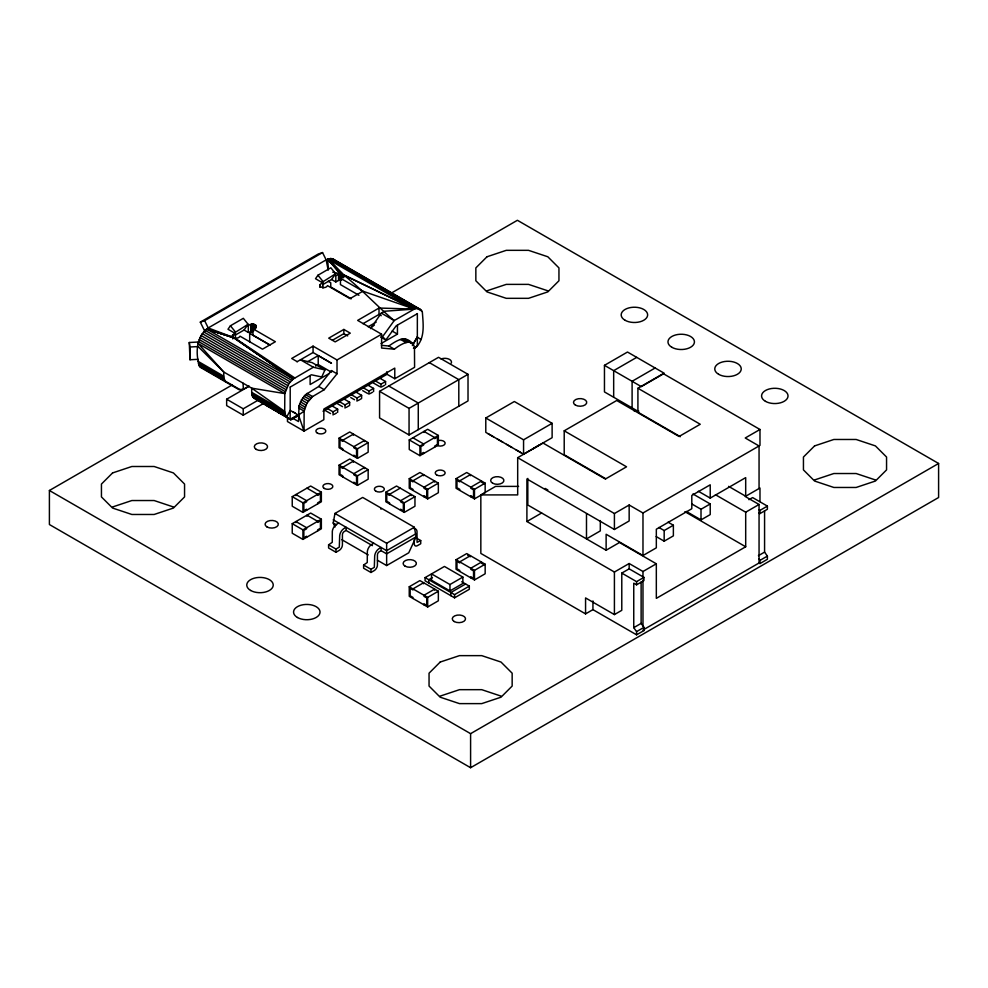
<?xml version="1.0" encoding="UTF-8"?>
<svg xmlns="http://www.w3.org/2000/svg" width="988" height="988" viewBox="0 0 988 988"><rect width="100%" height="100%" fill="white"/><g stroke="black" fill="none" stroke-linecap="round" stroke-linejoin="round"><path stroke-width="1.48" d="M263.129 403.709L243.233 415.17L243.233 408.797L226.647 399.214L249.174 386.197M414.429 348.455L417.331 345.973L417.356 313.579M297.981 414.874L290.163 419.381L290.213 386.987M287.459 417.726L287.459 421.555L304.032 431.126L304.156 411.144L307.009 403.055L312.591 396.559L324.249 389.68L337.019 373.797L331.486 370.599L318.729 386.481L305.514 394.681L301.476 399.868L299.006 405.957L298.512 421.555L292.362 418.01M370.512 328.634L381.306 313.122L384.554 311.245L414.33 309.083C417.368 307.589 421.481 308.935 422.382 312.381C423.136 323.607 425.087 336.451 417.331 345.973L413.429 348.221M419.912 309.145L333.314 259.152L330.745 258.486L326.151 259.869L208.221 327.942C195.945 335.994 195.044 354.914 200.021 367.141L238.997 389.643L243.369 389.21L248.766 386.222M290.311 387.037L311.381 374.785L321.767 376.971L324.941 369.92L313.357 367.24L293.238 378.997L288.867 383.616L284.816 393.595L284.692 411.379L285.791 416.047L289.978 419.27M335.043 526.999L333.203 523.01L334.969 513.439L362.682 497.433L414.355 527.259L416.121 536.842L408.748 552.798L386.641 565.556L377.428 560.245M290.163 419.381L286.631 417.134L290.213 410.391L298.685 415.281L290.917 419.814L278.32 412.539M412.786 344.738L417.257 336.994L420.937 339.588M412.367 345.578L417.356 336.982M235.045 335.241L244.073 330.029L248.112 324.274L243.332 318.321L230.426 325.768L227.981 329.251L235.403 333.524C227.178 336.031 237.478 340.848 240.01 336.192L262.487 349.172L275.38 341.725L252.903 328.745C261.128 326.238 250.829 321.433 248.297 326.077L247.259 325.484M322.57 284.705L331.598 279.493L335.636 273.75L330.844 267.785L317.951 275.232L315.505 278.715L322.928 283C314.69 285.507 325.003 290.311 327.534 285.656L350.011 298.635L362.905 291.188L414.33 309.083L394.212 320.569L382.628 336.612L385.802 340.008L396.188 325.818L417.257 313.739M234.366 332.931L248.112 324.274M321.89 282.407L335.636 273.75M370.772 327.757L374.403 325.064M204.911 331.462L200.305 322.137L318.222 254.052L322.545 252.57L326.151 259.869L328.115 269.848M200.305 322.137L204.627 320.655L322.545 252.57M249.68 341.885L249.68 333.376L253.632 331.091M392.063 292.658L517.403 220.287L938.6 463.471L938.6 497.507L470.597 767.713L49.4 524.529L49.4 490.493L232.069 385.024M385.851 373.588L394.78 378.737L414.59 367.301L414.466 347.467C412.465 336.476 398.819 345.504 394.373 349.196L381.603 348.048L381.603 334.216L337.019 359.965L313.06 346.133L291.695 358.471L297.215 361.67M328.312 269.749L327.732 259.091L414.33 309.083L379.022 308.046L357.656 320.396L381.603 334.216M343.836 329.436L328.72 338.155L335.179 341.885L350.283 333.154L343.836 329.436L343.836 333.685L332.499 340.23M297.03 361.769L313.06 352.518L331.486 363.263L318.222 355.606L307.54 361.769M362.991 323.694L379.022 314.431L381.232 315.715M368.154 326.769L376.169 322.15M315.555 366.079L318.222 364.535L331.486 372.192L331.486 370.599M243.233 408.797L257.819 400.375M329.09 373.575L310.121 384.542L310.121 375.601M380.998 343.614L397.448 334.117L397.448 325.176M290.484 419.567L298.302 415.059M414.207 348.147L416.813 346.64M290.719 419.702L298.685 415.281M323.039 411.218L386.765 374.427L386.765 371.809M327.534 408.637L333.055 411.823L337.661 409.168L337.661 412.354M339.502 401.721L345.034 404.907L349.641 402.252L349.641 405.438L346.183 407.439M351.481 394.805L357.014 397.991L361.62 395.336L361.62 398.522L358.162 400.523M363.461 387.889L368.981 391.075L373.588 388.42L373.588 391.606M375.44 380.973L380.96 384.171L385.567 381.504L385.567 384.703M334.203 414.355L336.513 413.021M370.142 393.607L372.439 392.273M382.109 386.691L384.418 385.357M379.577 391.347L438.536 357.31L468.016 374.329L468.016 400.918L409.057 434.955L379.577 417.936L379.577 391.347L409.057 408.365L468.016 374.329M339.045 438.153L349.727 431.978L368.154 442.624L368.154 452.195L357.471 458.358L339.045 447.725L339.045 438.153L357.471 448.787L368.154 442.624M339.045 465.175L349.727 459L368.154 469.633L368.154 479.217L357.471 485.38L339.045 474.746L339.045 465.175L357.471 475.808L368.154 469.633M292.238 496.655L310.664 486.022L321.359 492.197L321.359 501.768L302.933 512.402L292.238 506.239L292.238 496.655L302.933 502.83L321.359 492.197M409.242 439.919L427.668 429.286L438.351 435.449L438.351 445.02L419.925 455.666L409.242 449.491L409.242 439.919L419.925 446.082L438.351 435.449M292.238 523.677L310.664 513.044L321.359 519.206L321.359 528.79L302.933 539.423L292.238 533.248L292.238 523.677L302.933 529.852L321.359 519.206M485.787 417.998L514.353 401.511L552.119 423.321L552.119 437.684L523.566 454.171L485.787 432.361L485.787 417.998L523.566 439.808L552.119 423.321M604.458 365.338L627.491 352.037L664.344 373.316L641.311 386.617L604.458 365.338L604.458 391.927L638.68 411.687M385.839 492.197L396.534 486.022L414.96 496.655L414.96 506.239L404.265 512.402L385.839 501.768L385.839 492.197L404.265 502.83L414.96 496.655M409.242 478.686L419.925 472.511L438.351 483.144L438.351 492.728L427.668 498.891L409.242 488.257L409.242 478.686L427.668 489.319L438.351 483.144M338.736 523.01L336.291 524.455A6.521 3.767 -60 0 0 332.314 531.334L332.264 542.301L328.596 544.82L328.596 548.007L335.969 552.267L339.193 550.402A4.557 2.631 -60 0 0 342.416 544.82L342.416 534.706A2.606 1.507 -60 0 1 344.256 531.519L346.096 530.457L372.427 545.648M400.214 488.146L389.531 494.321L389.531 495.383L386.765 493.79L386.765 501.237L389.531 502.83L389.531 503.892M636.704 357.36L613.672 370.661L613.672 397.25M456.048 478.686L466.731 472.511L485.157 483.144L485.157 492.728L474.475 498.891L456.048 488.257L456.048 478.686L474.475 489.319L485.157 483.144M328.596 544.82L335.969 549.069L339.304 547.117L339.687 535.595A6.521 3.767 -60 0 1 343.651 528.716L346.096 527.259L346.096 530.457M655.13 367.993L632.098 381.294L632.098 407.883M641.126 582.006L641.126 623.391L643.941 627.368L643.941 630.566L636.568 634.815L592.936 609.633L585.563 613.881L480.835 553.416L480.835 494.914L517.687 494.902L517.687 457.679L543.017 443.044L605.36 479.044L626.553 466.805L564.21 430.817L564.21 454.752L605.706 478.711M564.21 430.817L616.722 400.498L679.065 436.486L700.245 424.26L637.915 388.259L637.915 412.194L680.349 436.708M637.915 388.259L663.244 373.637L759.982 429.484L759.982 445.44M373.736 543.215L371.29 544.672A6.521 3.767 -60 0 0 367.326 551.551L367.264 562.518L363.609 565.025L363.609 568.224L370.969 572.472L374.205 570.607A4.557 2.631 -60 0 0 377.428 565.025L377.428 554.923A2.606 1.507 -60 0 1 379.269 551.736L381.109 550.662L386.641 553.86L416.121 536.842M334.969 513.439L386.641 543.264L414.355 527.259M480.835 494.914L495.568 486.392L518.601 486.392M416.121 533.644L386.641 550.662L333.203 519.812M363.609 565.025L370.969 569.286L374.316 567.334L374.699 555.799A6.521 3.767 -60 0 1 378.663 548.92L381.109 547.476L381.109 550.662M414.268 539.423L414.268 543.758A4.557 2.631 -60 0 0 417.504 545.611L420.727 543.758L420.727 540.56L417.084 542.338L417.01 531.371A6.521 3.767 -60 0 0 414.194 528.765M409.242 586.761L419.925 580.586L438.351 591.232L438.351 600.803L427.668 606.978L409.242 596.332L409.242 586.761L427.668 597.394L438.351 591.232M461.729 581.747L469.312 586.119L469.312 589.317L454.566 597.826L425.087 580.808L425.087 577.61L444.439 566.445L462.866 577.078L462.866 583.463L449.96 590.91L431.534 580.277L431.534 573.892L449.96 584.526L462.866 577.078M456.048 559.739L466.731 553.576L485.157 564.21L485.157 573.781L474.475 579.956L456.048 569.31L456.048 559.739L474.475 570.372L485.157 564.21M759.056 488.529L759.056 445.971L642.978 512.994L629.158 505.016L629.158 520.972L614.413 529.482L526.9 478.945L526.9 521.503L541.634 512.994M432.46 577.61L428.78 579.734L428.78 582.932M465.62 583.994L450.886 592.504L450.886 595.69M425.087 577.61L454.566 594.628L469.312 586.119M517.687 457.679L614.413 513.525L629.158 505.016M759.982 429.484L745.236 437.993L759.056 445.971M527.814 478.414L527.814 505.016L606.126 550.23L619.488 542.511L656.328 563.79L656.328 598.358L745.693 546.772L745.693 512.192L715.423 494.716M698.331 491.234L710.224 498.1L745.693 477.624L745.693 496.235L728.588 486.355M658.848 527.469L664.171 530.544L673.371 525.221L673.371 535.866L664.171 541.177L656.18 536.57M691.699 503.892L701.011 509.265L710.224 503.954L710.224 514.587L701.011 519.91L686.376 511.451M526.9 521.503L614.413 572.027L629.158 563.518L642.978 571.496L656.328 563.79M606.126 550.23L606.126 534.261L642.978 555.54L656.328 547.834L656.328 529.21L691.798 508.734L691.798 495.445L710.224 484.799L710.224 498.1M585.563 613.881L585.563 597.925L614.413 614.585L621.785 610.325L621.785 573.089L629.158 568.841L643.941 577.375L643.941 580.561L636.568 584.822L633.753 583.192L633.753 627.652L636.568 631.628L636.568 634.815M748.916 499.693L752.609 497.569L767.392 506.103L767.392 509.289L760.019 513.55L759.056 512.994M745.693 512.192L759.056 504.485L759.056 562.987L644.312 629.233M621.785 573.089L636.568 581.636L643.941 577.375M759.056 509.796L760.019 510.364L767.392 506.103M633.753 627.652L641.126 623.391M758.426 555.664L764.576 552.119L764.576 510.734M636.568 631.628L643.941 627.368M759.056 562.987L760.019 563.543L760.019 560.357L767.392 556.096L764.576 552.119M760.019 563.543L767.392 559.294L767.392 556.096M49.4 490.493L470.597 733.664L938.6 463.471M334.784 274.96L335.821 275.553L340.564 273.676L343.466 274.874C361.583 288.99 376.712 305.984 394.212 320.569L381.306 313.122M331.598 279.493L335.821 281.938L338.995 280.246L341.613 280.184M244.073 330.029L248.297 332.462L253.57 330.622M381.43 345.343L388.84 345.998C395.546 341.416 404.475 334.784 411.613 342.663M414.911 347.257L417.331 345.973M486.985 290.805L506.264 284.383L528.531 284.383L547.821 290.805M112.583 506.968L131.861 500.533L154.14 500.533L173.419 506.968M814.581 479.946L833.86 473.524L856.139 473.524L875.417 479.946M440.179 696.108L459.469 689.673L481.736 689.673L501.015 696.108M214.742 375.032L216.211 374.884M198.094 359.323L190.005 359.756L189.276 342.503L199.551 341.947M189.276 342.503L190.005 346.998L198.094 346.566L223.708 371.982L251.705 388.161L284.692 411.379L251.705 392.335L251.705 388.161L284.816 393.595L198.218 343.589L223.708 371.982L223.831 377.922L225.635 381.924M634.074 410.872L638.68 410.872M268.366 405.982L267.007 405.809L286.236 416.306M332.758 272.182L340.02 273.688L340.02 280.073M294.819 377.947L234.736 338.032L293.238 378.997L206.64 329.004L232.6 337.155L208.221 327.942L204.627 320.655M234.218 337.945L293.238 378.997L233.736 337.81L206.64 329.004L232.921 337.402M206.64 329.004L233.292 337.624M343.466 277.418L343.466 274.874L414.33 309.083L343.219 274.59L327.732 259.091L340.02 273.688M759.056 504.485L745.236 496.507L759.982 487.998L759.982 501.669M332.104 258.658L420.937 309.948M330.745 258.486L421.777 311.035M329.276 258.634L415.874 308.627M362.905 291.188L340.428 278.208L343.355 276.381L343.466 274.874M358.94 295.288L340.428 284.593L340.564 273.676L327.732 259.091L342.91 274.343L342.91 276.887M328.152 281.234L330.758 282.741L330.758 286.989L351.246 298.821M692.934 493.963L710.224 503.954M392.15 331.054L397.448 334.117M404.882 338.97L412.651 343.466M403.524 338.798L413.478 344.54M402.054 338.946L407.587 342.132M400.511 339.403L406.043 342.601M429.323 362.621L458.803 379.639L458.803 406.241M684.894 511.661L745.693 546.772M388.84 345.998L394.373 349.196M343.836 333.685L347.702 335.92M668.061 522.158L673.371 525.221M380.034 378.318L385.567 381.504M388.79 386.024L418.27 403.042L418.27 429.644M368.067 385.234L373.588 388.42M545.154 488.43L547.821 489.962M324.941 369.92L312.122 362.633L300.463 359.793L313.357 367.24M356.088 392.15L361.62 395.336M270.094 345.047L252.903 335.13L253.039 324.2M249.68 333.376L269.316 344.713M412.935 437.795L423.617 443.958L423.617 445.02L420.851 446.625L420.851 454.06L423.617 452.467L423.617 453.529M344.108 399.053L349.641 402.252M318.729 386.481L324.249 389.68M484.231 483.675L481.465 482.082L481.465 481.02L470.782 487.195L470.782 488.257L473.548 489.85L473.548 497.297L470.782 495.704L470.782 496.766M205.096 330.325L291.695 380.318M203.627 331.882L290.225 381.874M332.129 405.969L337.661 409.168M307.058 393.36L312.591 396.559M202.268 333.623L288.867 383.616M305.514 394.681L311.035 397.88M201.058 335.512L287.656 385.505M304.045 396.237L309.565 399.424M200.021 337.501L286.631 387.494M302.686 397.979L308.219 401.165M199.193 339.551L285.791 389.544M301.476 399.868L307.009 403.055M198.588 341.589L285.186 391.594M300.438 401.857L305.971 405.055M299.611 403.907L305.144 407.093M299.006 405.957L304.526 409.143M298.635 407.958L304.156 411.144L298.512 415.022L304.032 431.126L323.842 419.69L323.842 409.057L394.78 368.104L394.78 378.737M292.868 411.675L295.474 413.182M198.094 361.373L223.708 376.169M198.218 363.139L223.831 377.922M251.705 392.335L251.829 394.089L284.816 413.132M198.588 364.708L224.202 379.491M251.829 394.089L252.199 395.669L285.186 414.701M199.193 366.054L240.356 389.815M252.199 395.669L252.817 397.003L285.791 416.047M252.817 397.003L286.631 417.134M642.978 630.011L643.941 630.566M243.233 415.17L226.647 405.599L226.647 399.214M467.657 555.17L470.411 556.763L470.411 555.701L459.729 561.863L459.729 562.938L456.962 561.332L456.962 568.779L459.729 570.372L459.729 571.447M484.231 564.741L481.465 563.148L481.465 562.086L470.782 568.248L470.782 569.31L473.548 570.916L473.548 578.351L470.782 576.757L470.782 577.819M417.035 538.435L420.727 540.56M306.984 488.146L317.667 494.321L317.667 495.383L320.433 493.79L320.433 501.237L317.667 502.83L317.667 503.892M333.203 523.01L336.525 524.924M341.885 539.72L368.215 554.923M380.627 337.007L385.802 340.008M373.452 383.011L379.713 386.629M362.732 390.643L367.734 393.545M350.752 397.559L354.507 399.732M337.526 403.746L342.527 406.648M325.546 410.662L330.548 413.564M253.644 398.09L278.789 412.811M333.314 259.152L335.179 261.042M406.093 339.464L407.13 340.267M317.951 275.232L322.743 281.197M230.426 325.768L235.218 331.721M759.056 558.998L760.019 560.357M243.048 383.159L243.369 389.21M760.019 510.364L760.019 513.55M701.011 509.265L701.011 519.91M664.171 530.544L664.171 541.177M642.978 512.994L642.978 555.54M642.978 571.496L642.978 576.819M642.978 580.005L642.978 626.009M636.568 581.636L636.568 584.822M629.158 563.518L629.158 568.841M614.413 513.525L614.413 529.482M614.413 572.027L614.413 614.585M600.309 520.565L600.309 530.914L586.489 538.892L586.489 513.772M592.936 600.926L592.936 609.633M539.51 444.958L533.063 448.688M523.566 439.808L523.566 454.171M521.256 452.837L515.736 449.651M512.043 447.515L506.523 444.328M502.83 442.204L497.31 439.005M493.617 436.881L488.097 433.695M474.475 489.319L474.475 498.891M474.475 570.372L474.475 579.956M470.597 733.664L470.597 767.713M470.411 475.697L470.411 474.635L459.729 480.81L459.729 481.872L456.962 480.279L456.962 487.726L459.729 489.319L459.729 490.381M454.566 594.628L454.566 597.826M449.96 584.526L449.96 590.91M434.671 447.156L434.671 446.082L437.437 444.489L437.437 437.042L434.671 438.635L434.671 437.573L423.988 431.41L423.988 432.472M434.671 482.082L434.671 481.02L423.988 487.195L423.988 488.257L426.742 489.85L426.742 497.297L423.988 495.704L423.988 496.766M434.671 590.169L434.671 589.095L423.988 595.27L423.988 596.332L426.742 597.925L426.742 605.372L423.988 603.779L423.988 604.841M427.668 489.319L427.668 498.891M427.668 597.394L427.668 606.978M423.617 475.697L423.617 474.635L412.935 480.81L412.935 481.872L410.168 480.279L410.168 487.726L412.935 489.319L412.935 490.381M423.617 583.784L423.617 582.722L412.935 588.885L412.935 589.947L410.168 588.354L410.168 595.801L412.935 597.394L412.935 598.456M419.925 446.082L419.925 455.666M411.267 495.593L411.267 494.531L400.585 500.706L400.585 501.768L403.351 503.361L403.351 510.808L400.585 509.215L400.585 510.277M409.057 408.365L409.057 434.955M404.265 502.83L404.265 512.402M386.641 543.264L386.641 565.556M380.96 384.171L380.96 387.358M379.022 308.046L379.022 314.431M370.969 569.286L370.969 572.472M368.981 391.075L368.981 394.274M364.473 441.562L364.473 440.487L353.778 446.662L353.778 447.725L356.545 449.318L356.545 456.765L353.778 455.172L353.778 456.234M364.473 468.571L364.473 467.509L353.778 473.684L353.778 474.746L356.545 476.34L356.545 483.787L353.778 482.193L353.778 483.256M357.471 448.787L357.471 458.358M357.471 475.808L357.471 485.38M357.014 397.991L357.014 401.19M353.42 435.177L353.42 434.115L342.725 440.278L342.725 441.34L339.971 439.746L339.971 447.194L342.725 448.787L342.725 449.849M353.42 462.199L353.42 461.124L342.725 467.299L342.725 468.361L339.971 466.768L339.971 474.215L342.725 475.808L342.725 476.871M345.034 404.907L345.034 408.106M343.614 275.17L343.614 277.727M343.219 274.59L343.219 277.146M342.527 276.677L342.527 274.121L327.732 259.091L341.095 273.713L341.095 280.098M342.095 277.764L342.095 273.935L327.732 259.091L341.613 273.8L341.613 277.628M339.502 273.75L339.502 280.135M338.995 273.861L338.995 280.246M338.538 274.022L338.538 280.407M337.019 359.965L337.019 373.797M335.969 549.069L335.969 552.267M335.821 275.553L335.821 281.938M333.055 411.823L333.055 415.009M322.928 283L322.928 288.101M320.273 284.569L320.273 287.125M320.001 284.828L320.001 287.385M318.222 355.606L318.222 364.535M317.667 530.914L317.667 529.852L320.433 528.259L320.433 520.812L317.667 522.405L317.667 521.343L306.984 515.168L306.984 516.23M313.06 346.133L313.06 352.518M306.613 510.277L306.613 509.215L303.847 510.808L303.847 503.361L306.613 501.768L306.613 500.706L295.931 494.531L295.931 495.593M306.613 537.299L306.613 536.237L303.847 537.83L303.847 530.383L306.613 528.79L306.613 527.716L295.931 521.553L295.931 522.615M302.933 502.83L302.933 512.402M302.933 529.852L302.933 539.423M255.941 325.398L255.941 327.954M255.707 325.126L255.707 327.67M255.386 324.867L255.386 328.695M255.015 324.644L255.015 328.473M254.571 324.472L254.571 328.3M254.089 324.336L254.089 328.164M253.57 324.237L253.57 328.078M252.508 324.212L252.508 330.597M251.977 324.286L251.977 330.659M251.471 324.397L251.471 330.782M251.014 324.558L251.014 330.931M248.297 326.077L248.297 332.462M235.403 333.524L235.403 338.637M232.748 335.093L232.748 338.921M232.476 335.364L232.476 337.921M190.005 346.998L190.005 359.756M438.894 440.426A4.977 2.878 0 0 1 444.983 443.945A4.977 2.878 0 0 1 436.659 445.242M441.056 359.014A6.62 3.816 0 0 1 448.651 359.014A6.62 3.816 0 0 1 451.257 363.139M380.689 508.845A6.521 3.767 -60 0 1 381.084 509.141M112.583 472.931L101.443 484.058L101.443 496.915L112.583 508.054L131.861 514.476L154.14 514.476L173.419 508.054L184.558 496.915L184.558 484.058L173.419 472.931L154.14 466.497L131.861 466.497L112.583 472.931M486.985 256.769L475.846 267.909L475.846 280.765L486.985 291.892L506.264 298.327L528.531 298.327L547.821 291.892L558.949 280.765L558.949 267.909L547.821 256.769L528.531 250.335L506.264 250.335L486.985 256.769M440.179 662.059L429.051 673.199L429.051 686.055L440.179 697.195L459.469 703.617L481.736 703.617L501.015 697.195L512.154 686.055L512.154 673.199L501.015 662.059L481.736 655.637L459.469 655.637L440.179 662.059M814.581 445.909L803.442 457.036L803.442 469.893L814.581 481.033L833.86 487.467L856.139 487.467L875.417 481.033L886.557 469.893L886.557 457.036L875.417 445.909L856.139 439.475L833.86 439.475L814.581 445.909M267.019 526.962A6.62 3.816 0 0 0 278.097 525.258A6.62 3.816 0 0 0 269.983 520.577A6.62 3.816 0 0 0 267.019 526.962M405.08 566.149A6.62 3.816 0 0 0 416.158 564.432A6.62 3.816 0 0 0 408.044 559.751A6.62 3.816 0 0 0 405.08 566.149M492.604 483.194A6.62 3.816 0 0 0 503.67 481.477A6.62 3.816 0 0 0 495.568 476.796A6.62 3.816 0 0 0 492.604 483.194M256.263 449.416A6.62 3.816 0 0 0 267.328 447.7A6.62 3.816 0 0 0 259.227 443.019A6.62 3.816 0 0 0 256.263 449.416M454.221 621.538A6.62 3.816 0 0 0 465.299 619.822A6.62 3.816 0 0 0 457.185 615.141A6.62 3.816 0 0 0 454.221 621.538M436.659 474.956A4.977 2.878 0 0 0 444.983 473.672A4.977 2.878 0 0 0 438.894 470.152A4.977 2.878 0 0 0 436.659 474.956M317.321 433.077A4.977 2.878 0 0 0 325.645 431.793A4.977 2.878 0 0 0 319.556 428.273A4.977 2.878 0 0 0 317.321 433.077M375.823 491.172A4.977 2.878 0 0 0 384.147 489.887A4.977 2.878 0 0 0 378.046 486.368A4.977 2.878 0 0 0 375.823 491.172M324.336 488.467A4.977 2.878 0 0 0 332.672 487.183A4.977 2.878 0 0 0 326.571 483.663A4.977 2.878 0 0 0 324.336 488.467M575.436 405.117A6.62 3.816 0 0 0 586.514 403.4A6.62 3.816 0 0 0 578.412 398.72A6.62 3.816 0 0 0 575.436 405.117M671.84 347.282A13.239 7.645 0 0 0 693.984 343.861A13.239 7.645 0 0 0 677.768 334.5A13.239 7.645 0 0 0 671.84 347.282M718.634 374.304A13.239 7.645 0 0 0 740.79 370.883A13.239 7.645 0 0 0 724.575 361.522A13.239 7.645 0 0 0 718.634 374.304M250.643 590.466A13.239 7.645 0 0 0 272.787 587.033A13.239 7.645 0 0 0 256.571 577.671A13.239 7.645 0 0 0 250.643 590.466M297.437 617.488A13.239 7.645 0 0 0 319.581 614.054A13.239 7.645 0 0 0 303.378 604.693A13.239 7.645 0 0 0 297.437 617.488M625.046 320.26A13.239 7.645 0 0 0 647.189 316.839A13.239 7.645 0 0 0 630.974 307.478A13.239 7.645 0 0 0 625.046 320.26M765.441 401.326A13.239 7.645 0 0 0 787.584 397.892A13.239 7.645 0 0 0 771.369 388.543A13.239 7.645 0 0 0 765.441 401.326"/></g></svg>
